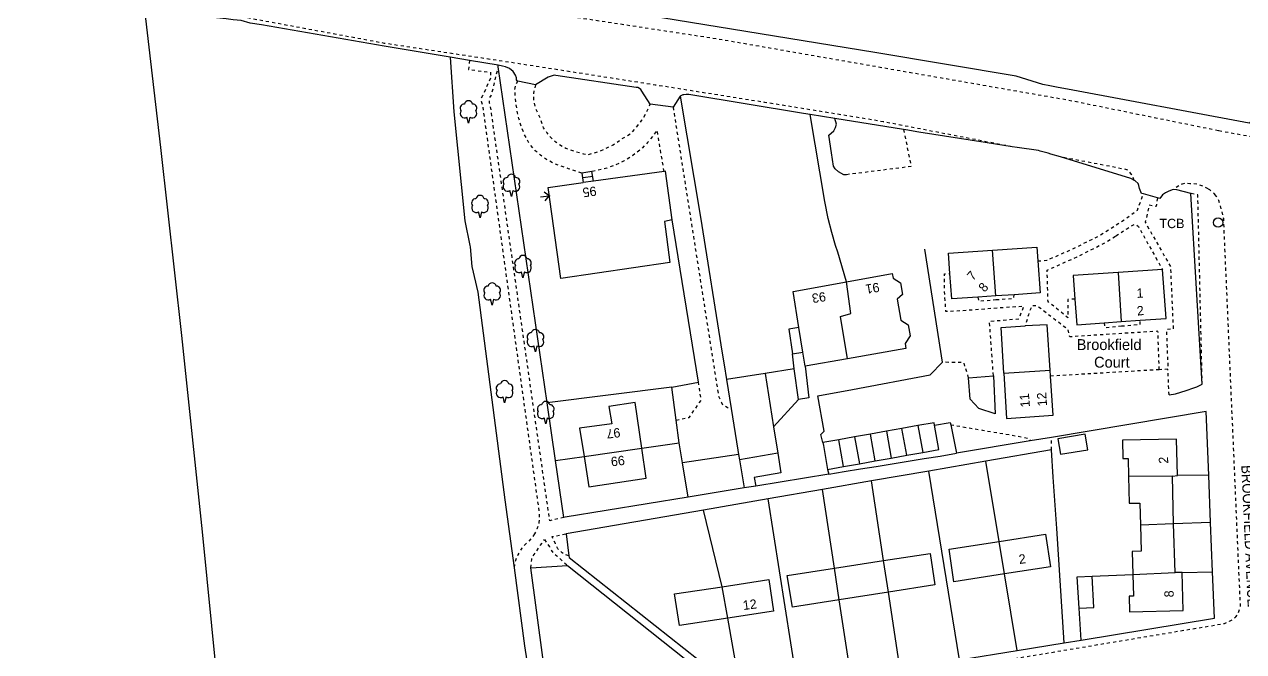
# Model space of a CAD drawing. Extents: x 421500 to 422711, y 436000 to 437000.
# Drawn here: x 421500 to 421695.8, y 436558.6 to 436659.3 of the extents above; entities that cross this region are included whole.
import ezdxf

# ---------------------------------------------------------------- set-up
doc = ezdxf.new("R2010")
doc.units = 0
doc.linetypes.add('716709-ExBase$0$OS-DASHEDLINE', pattern=[1, 0.5, -0.5])
doc.layers.get('0').update_dxf_attribs({"color": 210})
for name, color, linetype in [('716709-ExBase$0$OS-LINE_0001_BLG_OUTLINE', 7, 'Continuous'), ('716709-ExBase$0$OS-LINE_0021_ROAD_OR_TRACK', 8, '716709-ExBase$0$OS-DASHEDLINE'), ('716709-ExBase$0$OS-LINE_0030_BLG_DIVISION', 8, 'Continuous'), ('716709-ExBase$0$OS-LINE_0030_OBSTRUCTING_FEAT', 8, 'Continuous'), ('716709-ExBase$0$OS-LINE_0032_PATH_OR_EDGE', 8, '716709-ExBase$0$OS-DASHEDLINE'), ('716709-ExBase$0$OS-LINE_0052_STEP_OR_UNCLASS', 8, 'Continuous'), ('716709-ExBase$0$OS-PT_0026_BENCH_MARK_LOCN', 8, 'Continuous'), ('716709-ExBase$0$OS-PT_0373_POSN_NONCONIFER_TR', 8, 'Continuous'), ('716709-ExBase$0$OS-PT_GENERAL_OR_UNCLASSIFIED', 8, 'Continuous'), ('716709-ExBase$0$OS-SYMB_0026_BENCH_MARK', 8, 'Continuous'), ('716709-ExBase$0$OS-TEXT_BUILDING_OR_STRUCTURE', 4, 'Continuous'), ('716709-ExBase$0$OS-TEXT_ROAD_NAME', 7, 'Continuous'), ('716709-ExBase$0$OS-TEXT_STRUCTURE', 4, 'Continuous')]:
    doc.layers.add(name, color=color, linetype=linetype)
doc.styles.add('716709-ExBase$0$Romans', font='romans.shx', dxfattribs={"width": 0.9})
doc.styles.add('716709-ExBase$0$Standard', font='romans.shx')

# ---------------------------------------------------------------- blocks, each defined once
blk = doc.blocks.new('716709-ExBase$0$OS-BENCH MARK')
at = {"linetype": 'Continuous'}
blk.add_line((1.42, 0), (0, 0), dxfattribs=at)
at = {"linetype": 'Continuous', "flags": 128}
blk.add_lwpolyline([(0.707, 0.707), (0, 0), (0.707, -0.707)], dxfattribs=at)
blk = doc.blocks.new('716709-ExBase$0$OS-DOT')
at = {"linetype": 'Continuous'}
blk.add_circle((0, 0), 0.05, dxfattribs=at)
blk = doc.blocks.new('716709-ExBase$0$OS-NONCONIFEROUS TREE')
at = {"linetype": 'Continuous'}
for p, q in [((0, -1.6), (-0.2, -0.8)), ((0.2, -0.8), (0, -1.6))]:
    blk.add_line(p, q, dxfattribs=at)
for centre, radius, start, end in [((-0.57, 0.4), 0.55, 88.1339, 218.2222), ((-0.51, -0.29), 0.6, 144.748, 301.112), ((0, 0.84), 0.56, 10.8441, 169.1559), ((0.51, -0.29), 0.6, 238.888, 35.252), ((0.57, 0.4), 0.55, 321.7778, 91.8661)]:
    blk.add_arc(centre, radius, start, end, dxfattribs=at)
blk = doc.blocks.new('716709-ExBase$0$OS-CIRCLE')
at = {"linetype": 'Continuous'}
blk.add_circle((0, 0), 0.375, dxfattribs=at)

msp = doc.modelspace()

# ---------------------------------------------------------------- linework, layer by layer
at = {"layer": '716709-ExBase$0$OS-LINE_0001_BLG_OUTLINE'}
for p, q in [((421591.36, 436634.15), (421589.72, 436633.92)), ((421602.7, 436635.72), (421591.36, 436634.15)), ((421682.72, 436619.97), (421675.6, 436619.49)), ((421655.95, 436615.72), (421653.09, 436615.53)), ((421658.91, 436615.92), (421655.95, 436615.72)), ((421624.99, 436606.67), (421624.36, 436610.66)), ((421673.35, 436611.41), (421676.1, 436611.6)), ((421676.1, 436611.6), (421679.15, 436611.81)), ((421625.35, 436604.42), (421624.99, 436606.67)), ((421632.14, 436605.63), (421625.35, 436604.42)), ((421664.74, 436602.83), (421664.68, 436603.8)), ((421684.35, 436586.75), (421685.15, 436586.85)), ((421684.5, 436579.11), (421684.35, 436586.75)), ((421684.75, 436571.3), (421684.5, 436579.11)), ((421630.06, 436571.98), (421637.94, 436573.2)), ((421685.9, 436571.3), (421684.75, 436571.3)), ((421638.71, 436568.12), (421630.84, 436566.89))]:
    msp.add_line(p, q, dxfattribs=at)
at = {"layer": '716709-ExBase$0$OS-LINE_0001_BLG_OUTLINE', "flags": 128}
for points in [[(421604, 436627.95), (421602.95, 436635.75), (421602.7, 436635.72)], [(421604, 436627.95), (421602.75, 436627.7), (421603.65, 436621.1), (421586.15, 436618.5), (421584.1, 436633.15), (421589.72, 436633.92)], [(421648.59, 436619.35), (421648.35, 436622.6), (421655.45, 436623.08)], [(421655.45, 436623.08), (421662.55, 436623.55), (421662.71, 436621.35)], [(421662.71, 436621.35), (421663.1, 436616.2), (421658.91, 436615.92)], [(421631.98, 436618), (421639.35, 436619.35), (421639.5, 436618.6), (421640.65, 436617.8), (421641, 436615.95), (421640.15, 436615.2), (421640.7, 436611.85), (421641.9, 436611.05), (421642.2, 436609.3), (421641.4, 436608.1), (421641.5, 436607.3), (421632.14, 436605.63)], [(421653.09, 436615.53), (421648.9, 436615.25), (421648.59, 436619.35)], [(421675.6, 436619.49), (421668.4, 436619), (421668.66, 436615.21)], [(421679.15, 436611.81), (421683.3, 436612.1), (421682.72, 436619.97)], [(421624.36, 436610.66), (421623.45, 436616.45), (421631.98, 436618)], [(421668.66, 436615.21), (421668.95, 436611.1), (421673.35, 436611.41)], [(421657.25, 436603.3), (421656.8, 436610.65), (421660.7, 436610.89)], [(421664.68, 436603.8), (421664.2, 436611.1), (421660.7, 436610.89)], [(421657.25, 436603.3), (421657.7, 436596.05), (421665.15, 436596.55), (421664.74, 436602.83)], [(421599.14, 436591.25), (421598.05, 436598.6), (421593.85, 436597.95), (421594.3, 436595.15), (421589.15, 436594.45), (421589.85, 436589.93)], [(421589.85, 436589.93), (421590.6, 436585.05), (421599.85, 436586.45), (421599.14, 436591.25)], [(421685.15, 436586.85), (421685, 436592.7), (421676.3, 436592.55), (421676.35, 436589.6), (421677.2, 436589.6), (421677.28, 436586.7)], [(421677.28, 436586.7), (421677.4, 436582.4), (421679.1, 436582.45), (421679.19, 436578.9)], [(421656.48, 436576.29), (421663.95, 436577.45), (421664.75, 436572.2), (421657.34, 436571.05)], [(421679.19, 436578.9), (421679.3, 436574.7), (421677.85, 436574.65), (421677.95, 436570.95)], [(421657.34, 436571.05), (421649.25, 436569.8), (421648.45, 436575.05), (421656.48, 436576.29)], [(421637.94, 436573.2), (421645.4, 436574.35), (421646.2, 436569.3), (421638.71, 436568.12)], [(421630.84, 436566.89), (421623.3, 436565.7), (421622.45, 436570.8), (421630.06, 436571.98)], [(421612.02, 436569.01), (421619.5, 436570.15), (421620.25, 436565.05), (421612.94, 436563.93)], [(421677.95, 436570.95), (421678.05, 436567.5), (421677.4, 436567.5), (421677.45, 436564.95), (421686.05, 436565.2), (421685.9, 436571.3)], [(421612.94, 436563.93), (421605.2, 436562.75), (421604.4, 436567.85), (421612.02, 436569.01)]]:
    msp.add_lwpolyline(points, dxfattribs=at)
at = {"layer": '716709-ExBase$0$OS-LINE_0021_ROAD_OR_TRACK'}
msp.add_line((421698.17, 436641.05), (421691.7, 436642.25), dxfattribs=at)
at = {"layer": '716709-ExBase$0$OS-LINE_0021_ROAD_OR_TRACK', "flags": 128}
for points in [[(421691.7, 436642.25), (421667.6, 436647.15), (421611.2, 436657), (421580, 436661.75), (421554.65, 436666.05), (421533.2, 436669.6), (421508.9, 436673.7), (421500, 436675.4)], [(421658.58, 436639.68), (421637.9, 436643.7), (421618.9, 436646.8), (421601.3, 436649.6), (421579.85, 436652.95), (421557.8, 436656.3), (421533.25, 436660.85), (421518.8, 436663.55), (421500, 436666.4)], [(421678.2, 436634.29), (421677.9, 436635), (421677.75, 436635.25), (421677.5, 436635.6), (421677.25, 436635.9), (421677.15, 436635.95), (421676.5, 436636.1), (421666.35, 436638.05)], [(421690.08, 436632.9), (421689.95, 436633), (421689.2, 436633.35), (421688.45, 436633.65), (421687.35, 436633.75), (421687.1, 436633.75), (421686.5, 436633.8), (421685.9, 436633.7), (421685.8, 436633.65), (421684.75, 436633.05), (421684.55, 436632.8)], [(421691.23, 436631.91), (421691, 436632.2), (421690.3, 436632.75), (421690.08, 436632.9)], [(421694.39, 436564.05), (421694.5, 436564.15), (421694.85, 436564.7), (421695, 436565), (421695.25, 436565.75), (421692.55, 436628.1), (421692.2, 436629.6), (421691.95, 436630.45), (421691.75, 436631.05), (421691.4, 436631.7), (421691.23, 436631.91)], [(421623.85, 436500), (421616.15, 436549.15), (421616.1, 436549.45), (421616.15, 436549.65), (421616.5, 436550.05), (421616.7, 436550.2), (421617.3, 436550.5), (421692.7, 436563.1), (421693.5, 436563.45), (421694.1, 436563.8), (421694.39, 436564.05)]]:
    msp.add_lwpolyline(points, dxfattribs=at)
at = {"layer": '716709-ExBase$0$OS-LINE_0030_BLG_DIVISION'}
for p, q in [((421655.95, 436615.72), (421655.45, 436623.08)), ((421675.6, 436619.49), (421676.1, 436611.6)), ((421657.25, 436603.3), (421664.68, 436603.8)), ((421589.85, 436589.93), (421599.14, 436591.25)), ((421684.35, 436586.75), (421677.28, 436586.7)), ((421684.5, 436579.11), (421679.19, 436578.9)), ((421657.34, 436571.05), (421656.48, 436576.29)), ((421630.84, 436566.89), (421630.06, 436571.98)), ((421638.71, 436568.12), (421637.94, 436573.2)), ((421677.95, 436570.95), (421684.75, 436571.3)), ((421612.94, 436563.93), (421612.02, 436569.01))]:
    msp.add_line(p, q, dxfattribs=at)
at = {"layer": '716709-ExBase$0$OS-LINE_0030_BLG_DIVISION', "flags": 128}
msp.add_lwpolyline([(421632.14, 436605.63), (421631.05, 436612.4), (421632.7, 436612.9), (421631.98, 436618)], dxfattribs=at)
at = {"layer": '716709-ExBase$0$OS-LINE_0030_OBSTRUCTING_FEAT'}
for p, q in [((421571.47, 436653.54), (421568.37, 436654.06)), ((421576.06, 436652.77), (421571.47, 436653.54)), ((421576.08, 436652.5), (421576.06, 436652.77)), ((421583.93, 436598.54), (421576.08, 436652.5)), ((421582.05, 436649.65), (421579.2, 436650.2)), ((421605.3, 436647.8), (421604.15, 436646.05)), ((421604.15, 436646.05), (421600.46, 436646.53)), ((421630.14, 436644.23), (421626.17, 436644.88)), ((421641.17, 436642.44), (421630.14, 436644.23)), ((421641.53, 436642.38), (421641.17, 436642.44)), ((421658.58, 436639.68), (421654.28, 436640.36)), ((421591.1, 436635.7), (421589.5, 436635.45)), ((421589.5, 436635.45), (421589.72, 436633.92)), ((421591.36, 436634.15), (421591.1, 436635.7)), ((421689.1, 436601.55), (421687.25, 436632.2)), ((421681.9, 436631.46), (421679.65, 436632.11)), ((421608.25, 436601.85), (421604, 436627.95)), ((421647.42, 436605.07), (421644.55, 436623.25)), ((421623.3, 436606.4), (421624.99, 436606.67)), ((421623.59, 436604.02), (421623.3, 436606.4)), ((421618.95, 436603.28), (421612.73, 436602.29)), ((421623.59, 436604.02), (421618.95, 436603.28)), ((421618.95, 436603.28), (421620.29, 436594.71)), ((421624.3, 436599.1), (421623.59, 436604.02)), ((421651.6, 436602.55), (421655.57, 436602.9)), ((421603.95, 436601.05), (421583.93, 436598.54)), ((421603.95, 436601.05), (421608.25, 436601.85)), ((421604.63, 436595.75), (421603.95, 436601.05)), ((421612.73, 436602.29), (421613.47, 436597.66)), ((421624.3, 436599.1), (421620.29, 436594.71)), ((421585.27, 436589.27), (421583.93, 436598.54)), ((421689.75, 436597.15), (421664.9, 436592.99)), ((421690.15, 436586.95), (421689.75, 436597.15)), ((421605.1, 436592.1), (421604.63, 436595.75)), ((421648.72, 436595.03), (421649.66, 436590.44)), ((421620.29, 436594.71), (421620.95, 436590.46)), ((421633.29, 436593.06), (421630.75, 436592.61)), ((421635.85, 436593.52), (421633.29, 436593.06)), ((421633.29, 436593.06), (421634.1, 436588.77)), ((421638.4, 436593.98), (421635.85, 436593.52)), ((421636.6, 436589.22), (421635.85, 436593.52)), ((421640.9, 436594.43), (421638.4, 436593.98)), ((421638.4, 436593.98), (421639.15, 436589.68)), ((421643.44, 436594.88), (421640.9, 436594.43)), ((421641.7, 436590.14), (421640.9, 436594.43)), ((421643.44, 436594.88), (421644.26, 436590.59)), ((421664.9, 436592.99), (421661.47, 436592.42)), ((421599.14, 436591.25), (421605.1, 436592.1)), ((421605.64, 436588.92), (421605.1, 436592.1)), ((421630.75, 436592.61), (421628.2, 436592.15)), ((421631.5, 436588.31), (421630.75, 436592.61)), ((421661.47, 436592.42), (421649.66, 436590.44)), ((421585.27, 436589.27), (421589.85, 436589.93)), ((421586.6, 436580.15), (421585.27, 436589.27)), ((421614.67, 436590.25), (421605.64, 436588.92)), ((421614.67, 436590.25), (421614.81, 436589.41)), ((421620.95, 436590.46), (421614.81, 436589.41)), ((421614.81, 436589.41), (421615.56, 436584.87)), ((421634.1, 436588.77), (421636.6, 436589.22)), ((421636.6, 436589.22), (421639.15, 436589.68)), ((421639.15, 436589.68), (421641.7, 436590.14)), ((421641.7, 436590.14), (421644.26, 436590.59)), ((421654.35, 436589.17), (421645.23, 436587.59)), ((421664.9, 436591), (421654.35, 436589.17)), ((421656.48, 436576.29), (421654.35, 436589.17)), ((421665.19, 436586.61), (421664.9, 436591)), ((421606.59, 436583.41), (421605.64, 436588.92)), ((421628.95, 436587.85), (421631.5, 436588.31)), ((421628.95, 436587.85), (421629.14, 436587.08)), ((421631.5, 436588.31), (421634.1, 436588.77)), ((421645.23, 436587.59), (421635.99, 436585.99)), ((421650.15, 436557.24), (421645.23, 436587.59)), ((421617.41, 436585.17), (421615.56, 436584.87)), ((421629.14, 436587.08), (421617.41, 436585.17)), ((421635.99, 436585.99), (421628.14, 436584.63)), ((421637.94, 436573.2), (421635.99, 436585.99)), ((421665.74, 436578.37), (421665.19, 436586.61)), ((421690.15, 436586.95), (421685.15, 436586.85)), ((421690.45, 436579.34), (421690.15, 436586.95)), ((421615.56, 436584.87), (421606.59, 436583.41)), ((421628.14, 436584.63), (421619.39, 436583.11)), ((421630.06, 436571.98), (421628.14, 436584.63)), ((421609.01, 436581.31), (421587, 436577.5)), ((421619.39, 436583.11), (421609.01, 436581.31)), ((421612.02, 436569.01), (421609.01, 436581.31)), ((421624.15, 436552.97), (421619.39, 436583.11)), ((421690.45, 436579.34), (421684.5, 436579.11)), ((421690.76, 436571.4), (421690.45, 436579.34)), ((421587, 436577.5), (421587.42, 436573.96)), ((421666.95, 436559.99), (421665.74, 436578.37)), ((421581.3, 436572.05), (421587.21, 436572.39)), ((421587.21, 436572.39), (421614.7, 436550.6)), ((421659.37, 436558.75), (421657.34, 436571.05)), ((421671.45, 436570.7), (421677.95, 436570.95)), ((421685.9, 436571.3), (421690.76, 436571.4)), ((421640.6, 436555.67), (421638.71, 436568.12)), ((421632.75, 436554.38), (421630.84, 436566.89)), ((421615.1, 436551.87), (421612.94, 436563.93)), ((421669.67, 436560.44), (421669.33, 436565.56)), ((421659.37, 436558.75), (421666.95, 436559.99)), ((421666.95, 436559.99), (421669.67, 436560.44)), ((421650.15, 436557.24), (421659.37, 436558.75))]:
    msp.add_line(p, q, dxfattribs=at)
at = {"layer": '716709-ExBase$0$OS-LINE_0030_OBSTRUCTING_FEAT', "flags": 128}
for points in [[(421697.95, 436644.75), (421696.65, 436643.45), (421667.45, 436648.95), (421665.95, 436649.2), (421664.65, 436649.5), (421663.5, 436649.7), (421659.25, 436651), (421636.55, 436654.85), (421586.25, 436663), (421575.08, 436664.79)], [(421519.19, 436662.57), (421521.85, 436639.55), (421525.25, 436609.35), (421528.55, 436577.8), (421530.8, 436555.15), (421530.8, 436554.6), (421530.75, 436553.85), (421530.85, 436552.8), (421531.1, 436539.45), (421531.15, 436538.5), (421531, 436537.55), (421530.95, 436537.3), (421530.5, 436536.25), (421530.35, 436535.85), (421530.2, 436534.5), (421530.1, 436533.15), (421529.55, 436531.45), (421529.25, 436530.05), (421528.7, 436528.4), (421514.15, 436500)], [(421568.37, 436654.06), (421557.75, 436655.85), (421538.05, 436659.3), (421536.25, 436659.55), (421534.8, 436659.95), (421533.5, 436660.1), (421532.4, 436660.25), (421530.3, 436660.45), (421528.75, 436660.55), (421527.35, 436661), (421525.15, 436661.7), (421524.6, 436661.7), (421523.85, 436661.85), (421523.25, 436662.05), (421519.19, 436662.57)], [(421568.37, 436654.06), (421568.95, 436645.3), (421570.7, 436627.8), (421571.5, 436623.8), (421571.55, 436623.6), (421571.85, 436620.45), (421572.8, 436616.3), (421577.15, 436582.95), (421578.61, 436572.05)], [(421579.2, 436650.2), (421579.1, 436650.3), (421579, 436650.45), (421579, 436650.75), (421578.85, 436651.2), (421578.45, 436651.75), (421577.9, 436652.25), (421577.25, 436652.55), (421576.75, 436652.65), (421576.06, 436652.77)], [(421600.46, 436646.53), (421599.15, 436648.6), (421598.95, 436648.9), (421598.75, 436649.05), (421598.5, 436649.2), (421598.2, 436649.2), (421585.35, 436651.15), (421585.05, 436651.2), (421584.55, 436651), (421584.1, 436650.85), (421582.05, 436649.65)], [(421626.17, 436644.88), (421625.1, 436645.05), (421606.7, 436648.1), (421606.25, 436648.1), (421605.85, 436648.05), (421605.7, 436648.05), (421605.3, 436647.8)], [(421605.3, 436647.8), (421608.55, 436628.35), (421612.05, 436606.5), (421612.35, 436604.65), (421612.73, 436602.29)], [(421631.98, 436618), (421630.6, 436622.75), (421630.25, 436623.8), (421629.65, 436625.9), (421629.05, 436628.15), (421628.5, 436630.9), (421626.17, 436644.88)], [(421632, 436635.2), (421631.55, 436635.15), (421630.7, 436635.65), (421630.15, 436636.15), (421629.9, 436636.55), (421629.6, 436638.7), (421629.15, 436641.55), (421629.95, 436642.25), (421630.25, 436642.8), (421630.4, 436643.3), (421630.14, 436644.23)], [(421654.28, 436640.36), (421643.6, 436642.05), (421641.53, 436642.38)], [(421666.35, 436638.05), (421664.8, 436638.5), (421664.35, 436638.63), (421663.1, 436639), (421662.8, 436639.1), (421659.4, 436639.55), (421658.58, 436639.68)], [(421678.2, 436634.29), (421677.95, 436634.45), (421677.65, 436634.6), (421666.35, 436638.05)], [(421679.65, 436632.11), (421679.35, 436632.2), (421679.05, 436633), (421678.95, 436633.45), (421678.8, 436633.8), (421678.35, 436634.2), (421678.2, 436634.29)], [(421684.55, 436632.8), (421684.3, 436632.75), (421683.65, 436632.5), (421683.2, 436632.3), (421682.75, 436631.95), (421682.3, 436631.35), (421681.9, 436631.46)], [(421687.25, 436632.2), (421685.05, 436632.75), (421684.55, 436632.8)], [(421624.36, 436610.66), (421622.75, 436610.4), (421623.3, 436606.4)], [(421632.93, 436600.69), (421645.45, 436603.05), (421647.42, 436605.07)], [(421625.35, 436604.42), (421625.95, 436599.35), (421624.3, 436599.1)], [(421655.57, 436602.9), (421655.85, 436596.8), (421653.25, 436597.65), (421651.85, 436599.15), (421651.6, 436602.55)], [(421683.78, 436599.81), (421684.8, 436600), (421686.55, 436600.55), (421687.75, 436600.95), (421688.25, 436601.1), (421689.1, 436601.55)], [(421628.2, 436592.15), (421627.85, 436593.45), (421628.4, 436594), (421627.4, 436599.65), (421632.93, 436600.69)], [(421613.47, 436597.66), (421614.55, 436590.95), (421614.67, 436590.25)], [(421646.12, 436594.95), (421646.05, 436595.35), (421643.44, 436594.88)], [(421644.26, 436590.59), (421646.8, 436591.05), (421646.12, 436594.95)], [(421646.12, 436594.95), (421648.65, 436595.4), (421648.72, 436595.03)], [(421670.75, 436591), (421670.3, 436593.5), (421665.9, 436592.75), (421666.35, 436590.3), (421670.75, 436591)], [(421628.2, 436592.15), (421628.28, 436591.71), (421628.95, 436587.85)], [(421620.95, 436590.46), (421621.45, 436587.3), (421617.15, 436586.55), (421617.41, 436585.17)], [(421629.14, 436587.08), (421631.64, 436587.49), (421634.26, 436587.92), (421636.76, 436588.33), (421639.31, 436588.75), (421641.88, 436589.17), (421644.45, 436589.58), (421647.03, 436590), (421649.66, 436590.44)], [(421606.59, 436583.41), (421586.8, 436580.18), (421586.6, 436580.15)], [(421587.42, 436573.96), (421587.45, 436573.7), (421615.1, 436551.87)], [(421578.61, 436572.05), (421580.3, 436559.5), (421583.35, 436539.85), (421585.5, 436522.95), (421588.45, 436500)], [(421585.3, 436541.97), (421583.25, 436557.65), (421581.3, 436572.05)], [(421669.33, 436565.56), (421669, 436570.6), (421671.45, 436570.7)], [(421669.33, 436565.56), (421671.7, 436565.65), (421671.45, 436570.7)], [(421669.67, 436560.44), (421691.05, 436563.95), (421690.76, 436571.4)]]:
    msp.add_lwpolyline(points, dxfattribs=at)
at = {"layer": '716709-ExBase$0$OS-LINE_0032_PATH_OR_EDGE'}
for p, q in [((421682.21, 436603.87), (421664.74, 436602.83)), ((421683.6, 436603.95), (421682.21, 436603.87)), ((421683.78, 436599.81), (421683.6, 436603.95)), ((421664.9, 436591), (421664.9, 436592.99))]:
    msp.add_line(p, q, dxfattribs=at)
at = {"layer": '716709-ExBase$0$OS-LINE_0032_PATH_OR_EDGE', "flags": 128}
for points in [[(421571.47, 436653.54), (421571.3, 436652.1), (421574.85, 436651.65), (421574.85, 436650.7), (421573.55, 436647.85), (421573.35, 436647.5), (421573.35, 436647), (421573.55, 436646.35), (421582.65, 436580.85), (421582.65, 436579.95), (421582.6, 436579.3), (421582.6, 436579.1), (421582.3, 436578.25), (421581.9, 436577.5)], [(421586.6, 436580.15), (421584.35, 436579.6), (421574.85, 436646.1), (421574.7, 436646.7), (421574.7, 436647.5), (421575, 436647.95), (421576.08, 436652.5)], [(421589.5, 436635.45), (421587.35, 436636.15), (421586.15, 436636.55), (421584.9, 436637.05), (421583.8, 436637.65), (421582.85, 436638.35), (421582, 436639.05), (421581.25, 436639.95), (421581.05, 436640.2), (421580.2, 436641.85), (421579.85, 436642.75), (421579.4, 436644.2), (421579.15, 436645.15), (421578.9, 436646.9), (421578.75, 436648.85), (421578.85, 436649.45), (421578.9, 436649.6), (421579.2, 436650.2)], [(421582.05, 436649.65), (421581.85, 436648.85), (421581.7, 436648.05), (421581.75, 436647.05), (421582, 436646.15), (421582.1, 436645.8), (421582.65, 436644.6), (421583, 436643.6), (421583.3, 436642.75), (421583.9, 436641.9), (421584.55, 436641.1), (421585.4, 436640.4), (421585.9, 436640.05), (421586.95, 436639.45), (421587.45, 436639.25), (421589.1, 436638.75), (421589.75, 436638.55), (421590.35, 436638.45), (421590.55, 436638.45), (421592.3, 436638.95), (421593.5, 436639.5), (421594.55, 436640), (421595.9, 436640.95), (421596.7, 436641.4), (421597.45, 436641.9), (421598.5, 436643.1), (421599.15, 436643.95), (421599.4, 436644.35), (421599.95, 436645.35), (421600.46, 436646.53)], [(421604.15, 436646.05), (421611.45, 436599.6), (421611.75, 436598.95), (421611.9, 436598.6), (421612.05, 436598.35), (421612.85, 436597.85), (421613, 436597.75), (421613.47, 436597.66)], [(421602.7, 436635.72), (421601.6, 436642.35), (421601.05, 436641.6), (421600.05, 436640.35), (421598.9, 436639.2), (421597.7, 436638.3), (421596.45, 436637.45), (421596.3, 436637.4), (421594.8, 436636.7), (421593.5, 436636.25), (421591.1, 436635.7)], [(421641.17, 436642.44), (421642.35, 436636.5), (421632, 436635.2)], [(421689.1, 436601.55), (421688.4, 436631.95), (421687.25, 436632.2)], [(421662.71, 436621.35), (421664.15, 436621.45), (421667.9, 436623.1), (421672.55, 436625.35), (421676.55, 436627.95), (421678.7, 436629.5), (421679.65, 436632.11)], [(421681.9, 436631.46), (421681.7, 436630.1), (421680.6, 436630.3), (421679.95, 436627.55), (421684, 436620.45), (421684.45, 436610.4), (421683.35, 436610.3), (421683.6, 436603.95)], [(421675.23, 436625.36), (421677, 436626.5), (421678.35, 436627.3), (421678.85, 436626.85), (421682.72, 436619.97)], [(421668.66, 436615.21), (421667.55, 436615.15), (421667.55, 436612.2), (421664.35, 436614.8), (421664.2, 436619.85), (421669, 436622), (421673.65, 436624.35), (421675.23, 436625.36)], [(421655.57, 436602.9), (421654.95, 436611.65), (421659.65, 436612.05), (421660.5, 436614.05), (421656.75, 436613.8), (421650.2, 436613.3), (421647.95, 436613.2), (421647.7, 436616.9), (421647.7, 436619.25), (421648.59, 436619.35)], [(421653.09, 436615.53), (421653.2, 436614.9), (421655.99, 436615.12)], [(421655.99, 436615.12), (421658.85, 436615.35), (421658.91, 436615.92)], [(421682.21, 436603.87), (421682, 436610.05), (421667.85, 436609.15), (421667.55, 436610.3), (421662.55, 436614.15), (421661.75, 436614.15), (421661.2, 436612.7), (421660.7, 436610.89)], [(421673.35, 436611.41), (421673.45, 436610.65), (421676.15, 436610.89)], [(421676.15, 436610.89), (421679.15, 436611.15), (421679.15, 436611.81)], [(421651.6, 436602.55), (421650.85, 436605), (421647.42, 436605.07)], [(421604.63, 436595.75), (421606.75, 436596.2), (421608.65, 436598.95), (421608.25, 436601.85)], [(421648.72, 436595.03), (421653.85, 436594.15), (421658.35, 436593.4), (421661.25, 436592.85), (421661.47, 436592.42)], [(421581.9, 436577.5), (421581.55, 436576.9), (421580.3, 436575.7), (421579.85, 436575.2), (421579.25, 436574.15), (421578.95, 436573.55), (421578.75, 436573), (421578.61, 436572.05)], [(421587.42, 436573.96), (421586.85, 436574.15), (421586.35, 436574.45), (421585.85, 436574.85), (421585.65, 436575.1), (421585.25, 436575.95), (421584.8, 436576.85), (421584.75, 436577.05), (421587, 436577.5)], [(421581.3, 436572.05), (421581.4, 436572.75), (421581.45, 436573.35), (421581.55, 436573.85), (421581.65, 436573.95), (421582.05, 436574.45), (421583.5, 436576.6)], [(421583.5, 436576.6), (421584.3, 436575.4), (421584.55, 436574.9), (421585.05, 436574.3), (421585.5, 436573.95), (421587.21, 436572.39)]]:
    msp.add_lwpolyline(points, dxfattribs=at)
at = {"layer": '716709-ExBase$0$OS-LINE_0052_STEP_OR_UNCLASS'}
msp.add_line((421589.7, 436634.75), (421591.25, 436634.95), dxfattribs=at)

# ---------------------------------------------------------------- block references
at = {"layer": '716709-ExBase$0$OS-PT_0026_BENCH_MARK_LOCN'}
msp.add_blockref('716709-ExBase$0$OS-DOT', (421584.25, 436631.8), dxfattribs=at)
at = {"layer": '716709-ExBase$0$OS-PT_0373_POSN_NONCONIFER_TR', "xscale": 1.2, "yscale": 1.2}
for p in [(421571.3, 436645.4), (421578.2, 436633.6), (421573.15, 436630.2), (421580.05, 436620.55), (421575.1, 436616.15), (421582.05, 436608.65), (421577.1, 436600.45), (421583.7, 436597.1)]:
    msp.add_blockref('716709-ExBase$0$OS-NONCONIFEROUS TREE', p, dxfattribs=at)
at = {"layer": '716709-ExBase$0$OS-PT_GENERAL_OR_UNCLASSIFIED', "xscale": 2, "yscale": 2}
msp.add_blockref('716709-ExBase$0$OS-CIRCLE', (421691.65, 436627.5), dxfattribs=at)
at = {"layer": '716709-ExBase$0$OS-SYMB_0026_BENCH_MARK', "rotation": 186.8999938964844}
msp.add_blockref('716709-ExBase$0$OS-BENCH MARK', (421584.25, 436631.8), dxfattribs=at)

# ---------------------------------------------------------------- texts
at = {"layer": '716709-ExBase$0$OS-TEXT_BUILDING_OR_STRUCTURE', "char_height": 1.5, "attachment_point": 7, "style": '716709-ExBase$0$Standard'}
for s, insert, width, rotation in [('{\\fHeledd|b0|i0|c0|p34;95}', (421591.75, 436633.35), 3, 187.2), ('{\\fHeledd|b0|i0|c0|p34;7}', (421652.3, 436618.05), 1.5, 48), ('{\\fHeledd|b0|i0|c0|p34;91}', (421637.15, 436617.9), 3, 189.4), ('{\\fHeledd|b0|i0|c0|p34;8}', (421654.2, 436616.2), 1.5, 50), ('{\\fHeledd|b0|i0|c0|p34;1}', (421678.6, 436615.4), 1.5, 2.7), ('{\\fHeledd|b0|i0|c0|p34;93}', (421628.55, 436616.4), 3, 188.9), ('{\\fHeledd|b0|i0|c0|p34;2}', (421678.7, 436612.55), 1.5, 6.4), ('{\\fHeledd|b0|i0|c0|p34;11}', (421661.45, 436597.9), 3, 94.6), ('{\\fHeledd|b0|i0|c0|p34;12}', (421664.2, 436598.05), 3, 94.1), ('{\\fHeledd|b0|i0|c0|p34;97}', (421595.6, 436594.55), 3, 186.2), ('{\\fHeledd|b0|i0|c0|p34;99}', (421596.3, 436590.1), 3, 186.7), ('{\\fHeledd|b0|i0|c0|p34;2}', (421683.65, 436588.8), 1.5, 91.6), ('{\\fHeledd|b0|i0|c0|p34;2}', (421659.75, 436572.65), 1.5, 7.3), ('{\\fHeledd|b0|i0|c0|p34;8}', (421684.55, 436567.3), 1.5, 90.6), ('{\\fHeledd|b0|i0|c0|p34;12}', (421615.45, 436565.25), 3, 7.2)]:
    msp.add_mtext(s, dxfattribs=dict(at, insert=insert, width=width, rotation=rotation))
at = {"layer": '716709-ExBase$0$OS-TEXT_BUILDING_OR_STRUCTURE', "char_height": 1.75, "style": '716709-ExBase$0$Standard'}
for s, insert, width, attachment_point in [('{\\fHeledd|b0|i0|c0|p34;Brookfield}', (421674.15, 436607), 13.6111, 8), ('{\\fHeledd|b0|i0|c0|p34;Court}', (421674.6, 436605.95), 7.5833, 2)]:
    msp.add_mtext(s, dxfattribs=dict(at, insert=insert, width=width, attachment_point=attachment_point))
at = {"layer": '716709-ExBase$0$OS-TEXT_ROAD_NAME', "insert": (421695.35, 436588.5), "char_height": 1.75, "width": 39.2757, "attachment_point": 7, "rotation": 272.6, "style": '716709-ExBase$0$Romans'}
msp.add_mtext('{\\fHeledd|b0|i0|c0|p34;BROOKFIELD AVENUE}', dxfattribs=at)
at = {"layer": '716709-ExBase$0$OS-TEXT_STRUCTURE', "insert": (421686.25, 436627.35), "char_height": 1.5, "width": 5.25, "attachment_point": 6, "style": '716709-ExBase$0$Standard'}
msp.add_mtext('{\\fHeledd|b0|i0|c0|p34;TCB}', dxfattribs=at)

doc.saveas('drawing.dxf')
